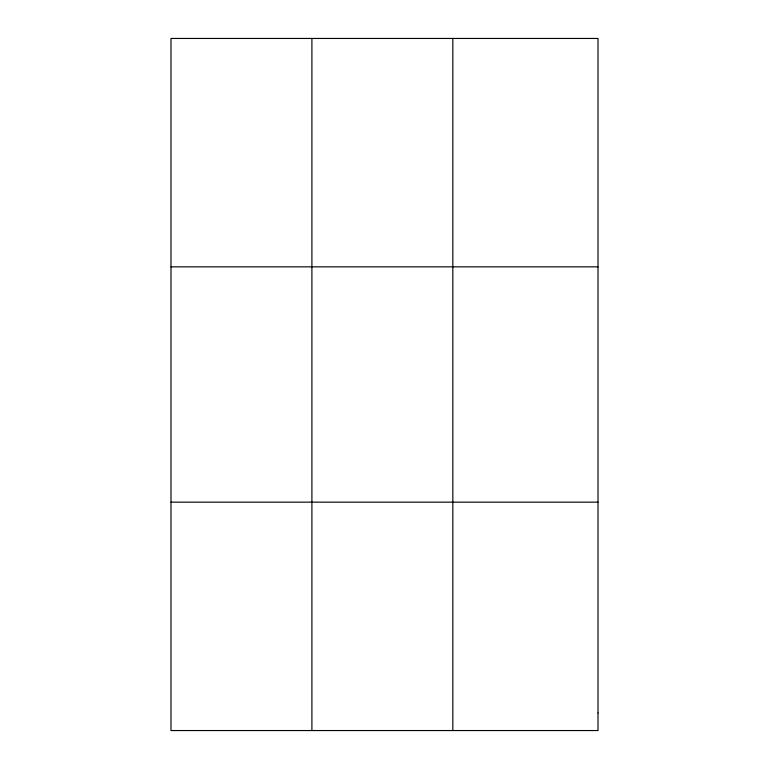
<?xml version="1.0" encoding="UTF-8"?>
<svg xmlns="http://www.w3.org/2000/svg" width="769" height="769" viewBox="0 0 769 769"><rect width="100%" height="100%" fill="white"/><g stroke="black" fill="none" stroke-linecap="round" stroke-linejoin="round"><path stroke-width="1.15" d="M311.906 730.55L311.906 38.45M452.826 730.55L452.826 38.45M170.987 266.843L598.013 266.843M170.987 502.157L598.013 502.157M598.013 712.978L598.013 730.55L170.987 730.55L170.987 38.45L598.013 38.45L598.013 712.978"/></g></svg>
